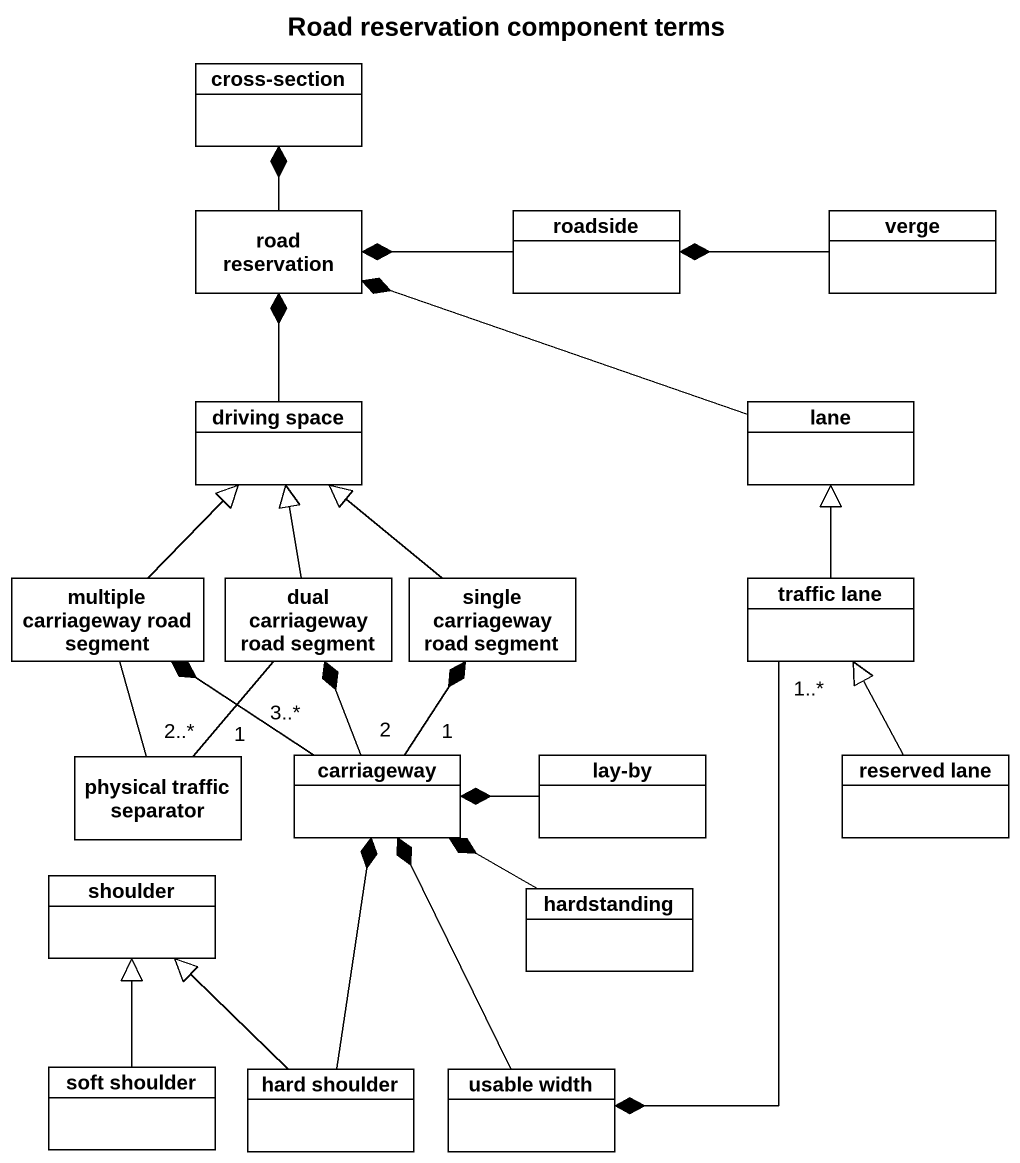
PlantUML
@startuml
title Road reservation component terms
hide circle
hide empty members
class "cross-section" as cross_section
class "road reservation" as road_reservation
class roadside
class verge
class "driving space" as driving_space
class lane
class "multiple carriageway road segment" as multiple_carriageway_road
class "dual carriageway road segment" as dual_carriageway_road
class "single carriageway road segment" as single_carriageway_road
class "traffic lane" as traffic_lane
class "physical traffic separator" as physical_traffic_separator
class carriageway
class "lay-by" as lay_by
class "reserved lane" as reserved_lane
class shoulder
class hardstanding
class "soft shoulder" as soft_shoulder
class "hard shoulder" as hard_shoulder
class "usable width" as usable_width
road_reservation -up-* cross_section
roadside -left-* road_reservation
verge -left-* roadside
driving_space -up-* road_reservation
lane -left-* road_reservation
multiple_carriageway_road -up-|> driving_space
multiple_carriageway_road -- "2..*" physical_traffic_separator
dual_carriageway_road -up-|> driving_space
dual_carriageway_road -- "1" physical_traffic_separator
single_carriageway_road -up-|> driving_space
traffic_lane -up-|> lane
traffic_lane "1..*" --* usable_width
carriageway "3..*" -up-* multiple_carriageway_road
carriageway "2" -up-* dual_carriageway_road
carriageway "1" -up-* single_carriageway_road
lay_by -left-* carriageway
reserved_lane -up-|> traffic_lane
hardstanding -left-* carriageway
soft_shoulder -up-|> shoulder
hard_shoulder -up-* carriageway
hard_shoulder -up-|> shoulder
usable_width -up-* carriageway
@enduml
